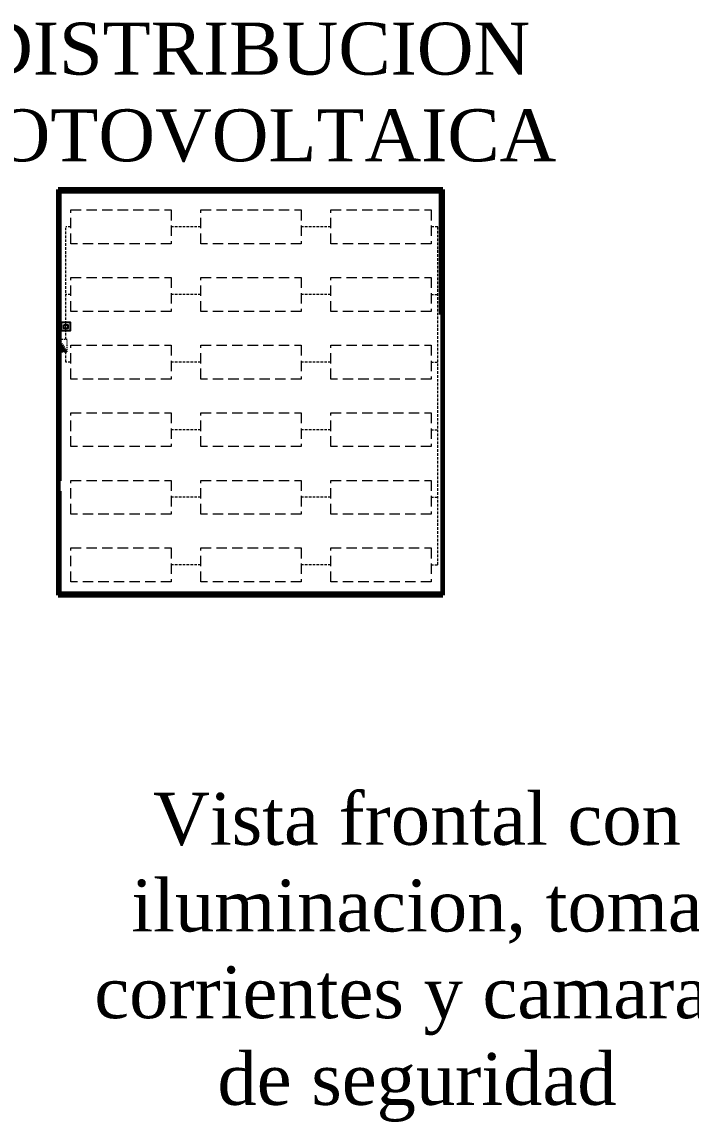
# Model space of a CAD drawing. Header units: metres. Extents: x 29 to 562, y -33 to 369.
# Drawn here: x 432.1 to 496.4, y 125.7 to 231.4 of the extents above; entities that cross this region are included whole.
import ezdxf

# ---------------------------------------------------------------- set-up
doc = ezdxf.new("R2010")
doc.units = ezdxf.units.M
doc.header["$LTSCALE"] = 2
doc.linetypes.add('DASHED', pattern=[0.75, 0.5, -0.25])
doc.linetypes.add('HIDDEN2', pattern=[0.1875, 0.125, -0.0625])
for name, color, linetype, lineweight in [('A-WALL', 7, 'Continuous', 60), ('E-POWR', 7, 'DASHED', 15), ('S-WALL', 7, 'Continuous', 60), ('Tuberia piso', 10, 'HIDDEN2', 13)]:
    doc.layers.add(name, color=color, linetype=linetype, lineweight=lineweight)
doc.layers.add('S-PLAT', color=7, linetype='Continuous')
doc.styles.get("Standard").update_dxf_attribs({"font": 'arial.ttf'})

# ---------------------------------------------------------------- blocks, each defined once
blk = doc.blocks.new('*U61')
at = {"layer": 'E-POWR'}
blk.add_lwpolyline([(-4.82, 1.63), (4.82, 1.63), (4.82, -1.63), (-4.82, -1.63)], close=True, dxfattribs=at)
blk = doc.blocks.new('*U62')
at = {"layer": 'E-POWR', "color": 0, "linetype": 'ByBlock', "lineweight": -2, "transparency": 16777216}
for p in [(0, 32.5), (12.5, 32.5), (25, 32.5), (0, 26), (12.5, 26), (25, 26), (0, 19.5), (12.5, 19.5), (25, 19.5), (0, 13), (12.5, 13), (25, 13), (0, 6.5), (12.5, 6.5), (25, 6.5), (0, 0), (12.5, 0), (25, 0)]:
    blk.add_blockref('*U61', p, dxfattribs=at)
blk = doc.blocks.new('RETIE-TABLERO DE DISTRIBUCION')
h = blk.add_hatch(color=250)
h.dxf.hatch_style = 1
h.paths.add_polyline_path([(25, 30), (-25, 0), (25, 0)])
blk.add_lwpolyline([(-25, 0), (25, 30), (-25, 30)], close=True)
blk.add_lwpolyline([(-25, 0), (25, 0), (25, 30)])
blk = doc.blocks.new('Inversor de Corriente')
for points in [[(-0.43, 0.42), (0.4, 0.42), (0.4, -0.41), (-0.43, -0.41)], [(-0.19, 0.18), (0.19, 0.18), (0.19, -0.18), (-0.19, -0.18)]]:
    blk.add_lwpolyline(points, close=True)

msp = doc.modelspace()

# ---------------------------------------------------------------- linework, layer by layer
at = {"layer": 'A-WALL'}
for p, q in [((472.546, 215.308), (435.546, 215.308)), ((435.546, 215.308), (435.546, 176.308)), ((472.546, 176.308), (472.546, 215.308)), ((435.546, 176.308), (472.546, 176.308))]:
    msp.add_line(p, q, dxfattribs=at)
at = {"layer": 'S-PLAT'}
for p, q in [((472.396, 203.308), (472.396, 176.458)), ((435.696, 187.308), (435.696, 186.308))]:
    msp.add_line(p, q, dxfattribs=at)
at = {"layer": 'S-WALL'}
for p, q in [((435.696, 187.308), (435.696, 215.158)), ((435.696, 215.158), (472.396, 215.158)), ((472.396, 203.308), (472.396, 215.158)), ((435.696, 176.458), (435.696, 186.308)), ((435.696, 176.458), (472.396, 176.458))]:
    msp.add_line(p, q, dxfattribs=at)
at = {"layer": 'Tuberia piso'}
for p, q in [((436.783, 211.721), (436.283, 211.721)), ((436.283, 200.898), (436.283, 211.721)), ((449.283, 211.721), (446.417, 211.721)), ((461.783, 211.721), (458.917, 211.721)), ((472.075, 211.721), (471.417, 211.721)), ((472.075, 179.221), (472.075, 211.721)), ((436.783, 205.221), (436.283, 205.221)), ((449.283, 205.221), (446.417, 205.221)), ((461.783, 205.221), (458.917, 205.221)), ((471.417, 205.221), (472.075, 205.221)), ((436.283, 198.721), (436.283, 199.918)), ((436.783, 198.721), (436.283, 198.721)), ((449.283, 198.721), (446.417, 198.721)), ((461.783, 198.721), (458.917, 198.721)), ((471.417, 198.721), (472.075, 198.721)), ((449.283, 192.221), (446.417, 192.221)), ((461.783, 192.221), (458.917, 192.221)), ((471.417, 192.221), (472.075, 192.221)), ((449.283, 185.721), (446.417, 185.721)), ((461.783, 185.721), (458.917, 185.721)), ((471.417, 185.721), (472.075, 185.721)), ((449.283, 179.221), (446.417, 179.221)), ((461.783, 179.221), (458.917, 179.221)), ((471.417, 179.221), (472.075, 179.221))]:
    msp.add_line(p, q, dxfattribs=at)

# ---------------------------------------------------------------- block references
msp.add_blockref('Inversor de Corriente', (436.297, 202.131))
at = {"layer": 'E-POWR'}
msp.add_blockref('*U62', (441.6, 179.221), dxfattribs=at)
at = {"layer": 'E-POWR', "xscale": 0.02398268197643233, "yscale": 0.02398268197643233, "zscale": 0.02398268197643233, "rotation": 270}
msp.add_blockref('RETIE-TABLERO DE DISTRIBUCION', (435.696, 200.298), dxfattribs=at)

# ---------------------------------------------------------------- texts
at = {"char_height": 5, "attachment_point": 2}
for s, insert in [('{\\fTimes New Roman|b0|i0|c0|p18;DISTRIBUCION FOTOVOLTAICA}', (454.313, 231.369)), ('{\\fTimes New Roman|b0|i0|c0|p18;Vista frontal con iluminacion, toma corrientes y camaras de seguridad}', (470.067, 157.305))]:
    msp.add_mtext_dynamic_manual_height_columns(s, width=69.93919, gutter_width=12.5, heights=[0], dxfattribs=dict(at, insert=insert))

doc.saveas('drawing.dxf')
